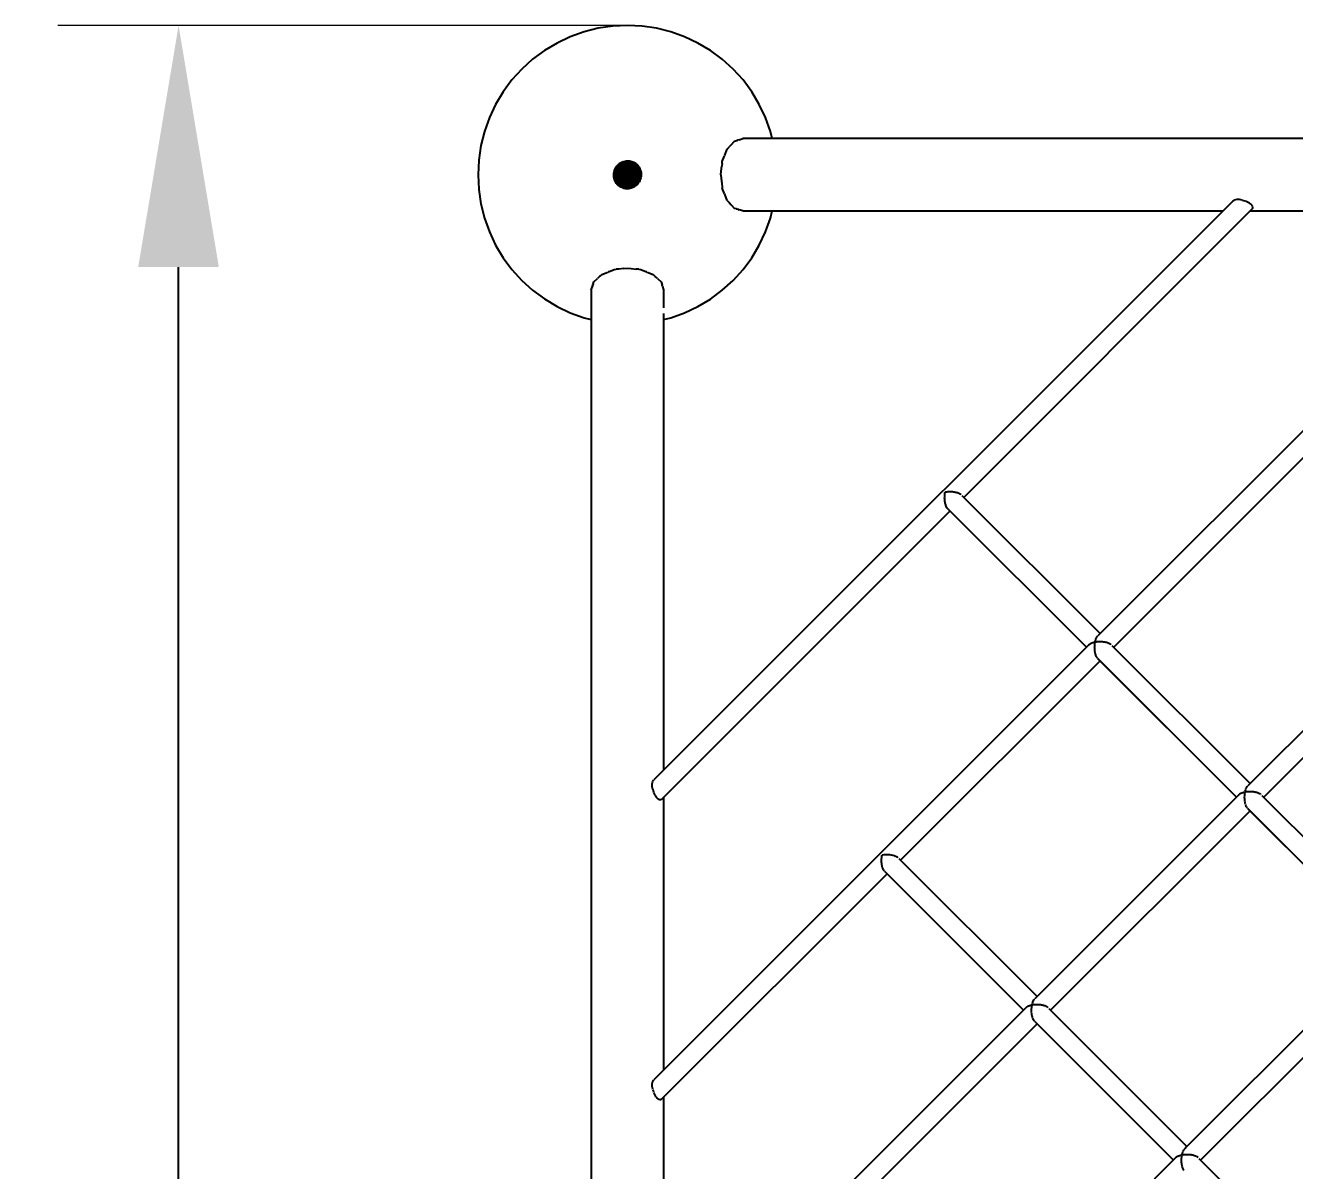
# Model space of a CAD drawing. Header units: millimetres. Extents: x -4086 to 3652, y -3941 to 3614.
# Drawn here: x -2060 to -1010, y 1172 to 2119 of the extents above; entities that cross this region are included whole.
import ezdxf

# ---------------------------------------------------------------- set-up
doc = ezdxf.new("R2010")
doc.units = ezdxf.units.MM
doc.layers.add('DIKOM_ОБЪЕКТ', color=7, linetype='Continuous')
doc.layers.add('DIKOM_РАЗМЕР_ОБЪЕКТА', color=7, linetype='Continuous')
doc.styles.add('style1', font='arialbd.ttf', dxfattribs={"width": 0.8})
doc.dimstyles.new('1-50', dxfattribs={"dimtxt": 300, "dimasz": 200, "dimexe": 100, "dimexo": 0, "dimgap": 100, "dimtad": 1, "dimtxsty": 'style1', "dimcen": 200, "dimclrd": 7, "dimclre": 7, "dimclrt": 7, "dimadec": 1, "dimazin": 2, "dimtfac": 1, "dimtmove": 0, "dimatfit": 2, "dimfxl": 0, "dimlwd": 25, "dimlwe": 18, "dimarcsym": 0})

# ---------------------------------------------------------------- blocks, each defined once
blk = doc.blocks.new('*D0')
at = {"layer": 'Defpoints', "color": 0, "transparency": 16777216}
for p in [(-1933, 2119.3), (-1561.7, 2119.3), (-1561.8, -1719.3)]:
    blk.add_point(p, dxfattribs=at)
at = {"layer": 'DIKOM_РАЗМЕР_ОБЪЕКТА', "color": 7, "lineweight": 18, "transparency": 16777216}
for p, q in [((-1561.7, 2119.3), (-2033, 2119.3)), ((-1561.8, -1719.3), (-2033, -1719.3))]:
    blk.add_line(p, q, dxfattribs=at)
at = {"layer": 'DIKOM_РАЗМЕР_ОБЪЕКТА', "color": 7, "lineweight": 25, "transparency": 16777216}
blk.add_line((-1933, -1519.3), (-1933, 1919.3), dxfattribs=at)
at = {"layer": 'DIKOM_РАЗМЕР_ОБЪЕКТА', "color": 7, "transparency": 16777216}
for points in [[(-1966.4, 1919.3), (-1899.7, 1919.3), (-1933, 2119.3)], [(-1966.4, -1519.3), (-1899.7, -1519.3), (-1933, -1719.3)]]:
    blk.add_solid(points, dxfattribs=at)
at = {"layer": 'DIKOM_РАЗМЕР_ОБЪЕКТА', "color": 7, "transparency": 16777216, "insert": (-2186.3, 199.7), "char_height": 300, "attachment_point": 5, "rotation": 90, "style": 'style1'}
blk.add_mtext('{\\fArial|b0|i0|c204|p34;3850}', dxfattribs=at)

msp = doc.modelspace()

# ---------------------------------------------------------------- linework, layer by layer
at = {"layer": 'DIKOM_ОБЪЕКТ', "color": 7, "linetype": 'Continuous'}
for p, q in [((-1597.574, 2114.022), (-1608.998, 2109.934)), ((-1585.805, 2116.969), (-1597.574, 2114.022)), ((-1573.803, 2118.749), (-1585.805, 2116.969)), ((-1561.685, 2119.344), (-1573.803, 2118.749)), ((-1549.567, 2118.748), (-1561.685, 2119.344)), ((-1537.565, 2116.968), (-1549.567, 2118.748)), ((-1525.796, 2114.02), (-1537.565, 2116.968)), ((-1514.372, 2109.932), (-1525.796, 2114.02)), ((-1619.966, 2104.747), (-1630.373, 2098.509)), ((-1608.998, 2109.934), (-1619.966, 2104.747)), ((-1503.404, 2104.744), (-1514.372, 2109.932)), ((-1492.997, 2098.506), (-1503.404, 2104.744)), ((-1640.119, 2091.282), (-1649.109, 2083.134)), ((-1630.373, 2098.509), (-1640.119, 2091.282)), ((-1483.252, 2091.279), (-1492.997, 2098.506)), ((-1474.262, 2083.131), (-1483.252, 2091.279)), ((-1649.109, 2083.134), (-1657.257, 2074.144)), ((-1466.115, 2074.141), (-1474.262, 2083.131)), ((-1657.257, 2074.144), (-1664.485, 2064.399)), ((-1458.888, 2064.394), (-1466.115, 2074.141)), ((-1664.485, 2064.399), (-1670.723, 2053.993)), ((-1452.65, 2053.988), (-1458.888, 2064.394)), ((-1670.723, 2053.993), (-1675.91, 2043.025)), ((-1447.463, 2043.019), (-1452.65, 2053.988)), ((-1675.91, 2043.025), (-1679.998, 2031.601)), ((-1443.376, 2031.596), (-1447.463, 2043.019)), ((-1679.998, 2031.601), (-1682.947, 2019.832)), ((-1441.878, 2025.618), (-1443.376, 2031.596)), ((-1682.947, 2019.832), (-1684.727, 2007.83)), ((-1481.193, 2011.874), (-1479.205, 2016.858)), ((-1479.205, 2016.858), (-1477.906, 2018.264)), ((-1477.903, 2018.268), (-1477.438, 2018.718)), ((-1476.332, 2019.95), (-1477.438, 2018.718)), ((-1475.82, 2020.52), (-1476.332, 2019.95)), ((-1475.81, 2020.532), (-1473.049, 2023.519)), ((-1473.049, 2023.519), (-1471.452, 2024.021)), ((-1471.354, 2024.049), (-1470.532, 2024.287)), ((-1469.214, 2024.724), (-1470.532, 2024.287)), ((-1469.22, 2024.722), (-1466.364, 2025.619)), ((114.173, 2025.584), (-1466.364, 2025.619)), ((-1684.727, 2007.83), (-1685.323, 1995.712)), ((-1568.423, 2005.785), (-1561.69, 1995.71)), ((-1568.423, 2005.785), (-1561.69, 1995.71)), ((-1567.403, 2006.397), (-1561.69, 1995.71)), ((-1567.403, 2006.397), (-1561.69, 1995.71)), ((-1566.328, 2006.905), (-1561.69, 1995.71)), ((-1566.328, 2006.905), (-1561.69, 1995.71)), ((-1565.208, 2007.305), (-1561.69, 1995.71)), ((-1565.208, 2007.305), (-1561.69, 1995.71)), ((-1564.054, 2007.594), (-1561.69, 1995.71)), ((-1564.054, 2007.594), (-1561.69, 1995.71)), ((-1562.878, 2007.769), (-1561.69, 1995.71)), ((-1562.878, 2007.769), (-1561.69, 1995.71)), ((-1561.69, 2007.827), (-1561.69, 1995.71)), ((-1561.69, 2007.827), (-1561.69, 1995.71)), ((-1560.502, 2007.769), (-1561.69, 1995.71)), ((-1560.502, 2007.769), (-1561.69, 1995.71)), ((-1559.326, 2007.594), (-1561.69, 1995.71)), ((-1559.326, 2007.594), (-1561.69, 1995.71)), ((-1558.172, 2007.305), (-1561.69, 1995.71)), ((-1558.172, 2007.305), (-1561.69, 1995.71)), ((-1557.053, 2006.905), (-1561.69, 1995.71)), ((-1557.053, 2006.905), (-1561.69, 1995.71)), ((-1555.977, 2006.397), (-1561.69, 1995.71)), ((-1555.977, 2006.397), (-1561.69, 1995.71)), ((-1554.958, 2005.785), (-1561.69, 1995.71)), ((-1554.958, 2005.785), (-1561.69, 1995.71)), ((-1483.447, 2005.017), (-1483.25, 2006.717)), ((-1483.25, 2006.717), (-1481.368, 2011.436)), ((-1481.255, 2011.707), (-1481.363, 2011.448)), ((-1685.323, 1995.712), (-1684.728, 1983.594)), ((-1573.809, 1995.71), (-1561.69, 1995.71)), ((-1573.809, 1995.71), (-1561.69, 1995.71)), ((-1561.69, 1995.71), (-1573.803, 1995.71)), ((-1561.69, 1995.71), (-1573.803, 1995.71)), ((-1573.75, 1996.897), (-1561.69, 1995.71)), ((-1573.75, 1996.897), (-1561.69, 1995.71)), ((-1573.75, 1994.522), (-1561.69, 1995.71)), ((-1573.75, 1994.522), (-1561.69, 1995.71)), ((-1573.576, 1998.074), (-1561.69, 1995.71)), ((-1573.576, 1998.074), (-1561.69, 1995.71)), ((-1573.576, 1993.345), (-1561.69, 1995.71)), ((-1573.576, 1993.345), (-1561.69, 1995.71)), ((-1573.287, 1999.227), (-1561.69, 1995.71)), ((-1573.287, 1999.227), (-1561.69, 1995.71)), ((-1573.287, 1992.191), (-1561.69, 1995.71)), ((-1573.287, 1992.191), (-1561.69, 1995.71)), ((-1572.887, 1991.072), (-1561.69, 1995.71)), ((-1572.887, 1991.072), (-1561.69, 1995.71)), ((-1572.886, 2000.347), (-1561.69, 1995.71)), ((-1572.886, 2000.347), (-1561.69, 1995.71)), ((-1572.378, 2001.422), (-1561.69, 1995.71)), ((-1572.378, 2001.422), (-1561.69, 1995.71)), ((-1572.378, 1989.997), (-1561.69, 1995.71)), ((-1572.378, 1989.997), (-1561.69, 1995.71)), ((-1571.766, 2002.442), (-1561.69, 1995.71)), ((-1571.766, 2002.442), (-1561.69, 1995.71)), ((-1571.766, 1988.976), (-1561.69, 1995.71)), ((-1571.766, 1988.976), (-1561.69, 1995.71)), ((-1571.058, 2003.397), (-1561.69, 1995.71)), ((-1571.058, 2003.397), (-1561.69, 1995.71)), ((-1571.058, 1988.021), (-1561.69, 1995.71)), ((-1571.058, 1988.021), (-1561.69, 1995.71)), ((-1570.259, 2004.278), (-1561.69, 1995.71)), ((-1570.259, 2004.278), (-1561.69, 1995.71)), ((-1570.259, 1987.14), (-1561.69, 1995.71)), ((-1570.259, 1987.14), (-1561.69, 1995.71)), ((-1569.378, 2005.077), (-1561.69, 1995.71)), ((-1569.378, 2005.077), (-1561.69, 1995.71)), ((-1569.378, 1986.342), (-1561.69, 1995.71)), ((-1569.378, 1986.342), (-1561.69, 1995.71)), ((-1568.423, 1985.633), (-1561.69, 1995.71)), ((-1568.423, 1985.633), (-1561.69, 1995.71)), ((-1567.403, 1985.022), (-1561.69, 1995.71)), ((-1567.403, 1985.022), (-1561.69, 1995.71)), ((-1566.328, 1984.514), (-1561.69, 1995.71)), ((-1566.328, 1984.514), (-1561.69, 1995.71)), ((-1565.208, 1984.113), (-1561.69, 1995.71)), ((-1565.208, 1984.113), (-1561.69, 1995.71)), ((-1564.055, 1983.824), (-1561.69, 1995.71)), ((-1564.055, 1983.824), (-1561.69, 1995.71)), ((-1562.879, 1983.649), (-1561.69, 1995.71)), ((-1562.879, 1983.649), (-1561.69, 1995.71)), ((-1561.691, 1983.591), (-1561.69, 1995.71)), ((-1561.691, 1983.591), (-1561.69, 1995.71)), ((-1554.002, 2005.077), (-1561.69, 1995.71)), ((-1554.002, 2005.077), (-1561.69, 1995.71)), ((-1553.121, 2004.278), (-1561.69, 1995.71)), ((-1553.121, 2004.278), (-1561.69, 1995.71)), ((-1552.322, 2003.397), (-1561.69, 1995.71)), ((-1552.322, 2003.397), (-1561.69, 1995.71)), ((-1551.614, 2002.442), (-1561.69, 1995.71)), ((-1551.614, 2002.442), (-1561.69, 1995.71)), ((-1551.003, 2001.422), (-1561.69, 1995.71)), ((-1551.003, 2001.422), (-1561.69, 1995.71)), ((-1550.494, 2000.346), (-1561.69, 1995.71)), ((-1550.494, 2000.346), (-1561.69, 1995.71)), ((-1550.093, 1999.227), (-1561.69, 1995.71)), ((-1550.093, 1999.227), (-1561.69, 1995.71)), ((-1549.805, 1998.073), (-1561.69, 1995.71)), ((-1549.805, 1998.073), (-1561.69, 1995.71)), ((-1549.631, 1996.896), (-1561.69, 1995.71)), ((-1549.631, 1996.896), (-1561.69, 1995.71)), ((-1560.503, 1983.649), (-1561.69, 1995.71)), ((-1560.503, 1983.649), (-1561.69, 1995.71)), ((-1559.327, 1983.824), (-1561.69, 1995.71)), ((-1559.327, 1983.824), (-1561.69, 1995.71)), ((-1558.173, 1984.113), (-1561.69, 1995.71)), ((-1558.173, 1984.113), (-1561.69, 1995.71)), ((-1557.053, 1984.513), (-1561.69, 1995.71)), ((-1557.053, 1984.513), (-1561.69, 1995.71)), ((-1555.978, 1985.022), (-1561.69, 1995.71)), ((-1555.978, 1985.022), (-1561.69, 1995.71)), ((-1554.958, 1985.633), (-1561.69, 1995.71)), ((-1554.958, 1985.633), (-1561.69, 1995.71)), ((-1554.003, 1986.342), (-1561.69, 1995.71)), ((-1554.003, 1986.342), (-1561.69, 1995.71)), ((-1553.121, 1987.14), (-1561.69, 1995.71)), ((-1553.121, 1987.14), (-1561.69, 1995.71)), ((-1552.322, 1988.021), (-1561.69, 1995.71)), ((-1552.322, 1988.021), (-1561.69, 1995.71)), ((-1551.614, 1988.976), (-1561.69, 1995.71)), ((-1551.614, 1988.976), (-1561.69, 1995.71)), ((-1551.003, 1989.996), (-1561.69, 1995.71)), ((-1551.003, 1989.996), (-1561.69, 1995.71)), ((-1550.495, 1991.072), (-1561.69, 1995.71)), ((-1550.495, 1991.072), (-1561.69, 1995.71)), ((-1550.094, 1992.191), (-1561.69, 1995.71)), ((-1550.094, 1992.191), (-1561.69, 1995.71)), ((-1549.805, 1993.344), (-1561.69, 1995.71)), ((-1549.805, 1993.344), (-1561.69, 1995.71)), ((-1549.631, 1994.521), (-1561.69, 1995.71)), ((-1549.631, 1994.521), (-1561.69, 1995.71)), ((-1549.572, 1995.709), (-1561.69, 1995.71)), ((-1549.572, 1995.709), (-1561.69, 1995.71)), ((-1484.525, 1995.708), (-1484.182, 1998.664)), ((-1484.525, 1995.708), (-1484.182, 1992.75)), ((-1484.181, 1998.674), (-1483.61, 2002.899)), ((-1483.559, 2003.333), (-1483.61, 2002.899)), ((-1483.447, 2005.011), (-1483.551, 2003.403)), ((-1484.182, 1992.749), (-1483.61, 1988.516)), ((-1483.61, 1988.514), (-1483.551, 1988.012)), ((-1483.544, 1987.91), (-1483.447, 1986.402)), ((-1483.447, 1986.401), (-1483.25, 1984.697)), ((-1481.369, 1979.979), (-1483.25, 1984.697)), ((-1684.728, 1983.594), (-1682.948, 1971.591)), ((-1060.992, 1973.861), (-1539.87, 1495.003)), ((-1481.367, 1979.975), (-1481.256, 1979.708)), ((-1479.207, 1974.557), (-1481.194, 1979.541)), ((-1479.207, 1974.557), (-1477.906, 1973.149)), ((-812.835, 1973.855), (-1170.733, 1615.974)), ((-1060.485, 1974.248), (-1060.992, 1973.861)), ((-1059.86, 1974.547), (-1060.458, 1974.269)), ((-1058.755, 1975.011), (-1059.723, 1974.628)), ((-1057.67, 1975.263), (-1058.705, 1975.029)), ((-1056.538, 1975.352), (-1057.619, 1975.274)), ((-1055.386, 1975.275), (-1056.486, 1975.355)), ((-1054.238, 1975.035), (-1055.334, 1975.271)), ((-1053.122, 1974.638), (-1054.188, 1975.024)), ((-1051.875, 1974.276), (-1052.934, 1974.547)), ((-1050.615, 1973.87), (-1051.82, 1974.262)), ((-1049.406, 1973.392), (-1050.562, 1973.853)), ((-1682.948, 1971.591), (-1680, 1959.823)), ((-1477.905, 1973.148), (-1477.439, 1972.696)), ((-1477.439, 1972.696), (-1475.812, 1970.884)), ((-1475.812, 1970.884), (-1473.05, 1967.895)), ((-1471.454, 1967.394), (-1473.05, 1967.895)), ((-1471.465, 1967.397), (-1470.534, 1967.127)), ((-1469.918, 1966.923), (-1470.533, 1967.127)), ((-1469.918, 1966.923), (-1469.222, 1966.692)), ((-1466.365, 1965.795), (-1469.219, 1966.692)), ((-1466.365, 1965.795), (-1069.067, 1965.786)), ((-1443.377, 1959.817), (-1441.88, 1965.795)), ((-1044.573, 1967.72), (-1283.526, 1728.776)), ((-1044.573, 1967.72), (-1283.526, 1728.776)), ((-1048.277, 1972.853), (-1049.357, 1973.372)), ((-1047.252, 1972.264), (-1048.232, 1972.83)), ((-1046.353, 1971.639), (-1047.211, 1972.24)), ((-1046.506, 1965.786), (-820.909, 1965.781)), ((-1045.602, 1970.992), (-1046.318, 1971.614)), ((-1045.015, 1970.337), (-1045.573, 1970.967)), ((-1044.604, 1969.69), (-1044.992, 1970.312)), ((-1044.379, 1969.064), (-1044.588, 1969.664)), ((-1044.503, 1967.931), (-1044.344, 1968.449)), ((-1044.345, 1968.473), (-1044.37, 1969.038)), ((-1680, 1959.823), (-1675.913, 1948.399)), ((-1447.465, 1948.393), (-1443.377, 1959.817)), ((-1675.913, 1948.399), (-1670.725, 1937.431)), ((-1452.652, 1937.426), (-1447.465, 1948.393)), ((-1670.725, 1937.431), (-1664.488, 1927.024)), ((-1458.89, 1927.019), (-1452.652, 1937.426)), ((-1664.488, 1927.024), (-1657.26, 1917.278)), ((-1466.118, 1917.274), (-1458.89, 1927.019)), ((-1657.26, 1917.278), (-1649.113, 1908.287)), ((-1584.703, 1911.458), (-1586.495, 1909.85)), ((-1584.257, 1911.918), (-1584.703, 1911.458)), ((-1584.249, 1911.925), (-1582.842, 1913.225)), ((-1582.842, 1913.225), (-1577.859, 1915.213)), ((-1577.429, 1915.384), (-1577.691, 1915.275)), ((-1577.417, 1915.389), (-1572.702, 1917.269)), ((-1572.702, 1917.269), (-1571.004, 1917.466)), ((-1569.489, 1917.563), (-1571.005, 1917.466)), ((-1568.883, 1917.629), (-1569.388, 1917.57)), ((-1564.641, 1918.203), (-1568.883, 1917.629)), ((-1564.64, 1918.204), (-1561.691, 1918.544)), ((-1561.691, 1918.544), (-1558.742, 1918.203)), ((-1558.757, 1918.205), (-1554.5, 1917.629)), ((-1553.996, 1917.57), (-1554.5, 1917.629)), ((-1552.38, 1917.466), (-1553.996, 1917.57)), ((-1552.38, 1917.466), (-1550.681, 1917.269)), ((-1550.681, 1917.269), (-1545.966, 1915.388)), ((-1545.692, 1915.274), (-1545.971, 1915.391)), ((-1545.523, 1915.212), (-1540.541, 1913.225)), ((-1540.541, 1913.225), (-1539.134, 1911.925)), ((-1539.135, 1911.926), (-1538.68, 1911.457)), ((-1537.449, 1910.351), (-1538.68, 1911.457)), ((-1474.267, 1908.284), (-1466.118, 1917.274)), ((-1649.113, 1908.287), (-1640.123, 1900.139)), ((-1591.603, 1900.385), (-1591.664, 319.818)), ((-1591.603, 1900.385), (-1590.706, 1903.238)), ((-1590.475, 1903.938), (-1590.708, 1903.232)), ((-1590.475, 1903.938), (-1590.271, 1904.553)), ((-1590.01, 1905.455), (-1590.271, 1904.554)), ((-1590.004, 1905.475), (-1589.503, 1907.069)), ((-1589.503, 1907.069), (-1586.515, 1909.831)), ((-1536.87, 1909.832), (-1537.449, 1910.351)), ((-1536.866, 1909.828), (-1533.88, 1907.069)), ((-1533.88, 1907.069), (-1533.379, 1905.475)), ((-1533.35, 1905.373), (-1533.111, 1904.552)), ((-1532.68, 1903.25), (-1533.111, 1904.552)), ((-1532.676, 1903.238), (-1531.779, 1900.384)), ((-1531.779, 1900.384), (-1531.78, 1885.59)), ((-1483.256, 1900.136), (-1474.267, 1908.284)), ((-1640.123, 1900.139), (-1630.378, 1892.912)), ((-1630.378, 1892.912), (-1619.971, 1886.674)), ((-1503.409, 1886.671), (-1493.002, 1892.909)), ((-1493.002, 1892.909), (-1483.256, 1900.136)), ((-1619.971, 1886.674), (-1609.003, 1881.486)), ((-1609.003, 1881.486), (-1597.58, 1877.399)), ((-1531.78, 1881.046), (-1531.795, 1503.078)), ((-1525.801, 1877.397), (-1514.377, 1881.484)), ((-1514.377, 1881.484), (-1503.409, 1886.671)), ((-1597.58, 1877.399), (-1591.604, 1875.902)), ((-1531.78, 1875.9), (-1525.801, 1877.397)), ((-994.442, 1769.696), (-1159.453, 1604.692)), ((-994.442, 1769.696), (-1159.453, 1604.692)), ((-1299.045, 1732.19), (-1298.927, 1732.925)), ((-1298.187, 1733.046), (-1298.924, 1732.928)), ((-1297.479, 1733.16), (-1298.187, 1733.046)), ((-1296.697, 1733.219), (-1297.462, 1733.154)), ((-1295.959, 1733.282), (-1296.697, 1733.219)), ((-1295.164, 1733.294), (-1295.943, 1733.28)), ((-1294.416, 1733.307), (-1295.164, 1733.294)), ((-1293.622, 1733.268), (-1294.399, 1733.305)), ((-1292.882, 1733.232), (-1293.622, 1733.268)), ((-1292.107, 1733.141), (-1292.864, 1733.229)), ((-1291.39, 1733.058), (-1292.107, 1733.141)), ((-1290.652, 1732.917), (-1291.372, 1733.054)), ((-1289.974, 1732.789), (-1290.652, 1732.917)), ((-1289.29, 1732.601), (-1289.956, 1732.784)), ((-1288.665, 1732.43), (-1289.29, 1732.601)), ((-1288.051, 1732.2), (-1288.648, 1732.424)), ((-1299.307, 1728.413), (-1299.293, 1729.176)), ((-1299.268, 1727.639), (-1299.304, 1728.4)), ((-1299.293, 1729.176), (-1299.279, 1729.944)), ((-1299.281, 1729.958), (-1299.218, 1730.705)), ((-1299.231, 1726.878), (-1299.268, 1727.639)), ((-1299.143, 1726.128), (-1299.229, 1726.864)), ((-1299.218, 1730.705), (-1299.153, 1731.462)), ((-1299.16, 1731.479), (-1299.045, 1732.19)), ((-1299.056, 1725.384), (-1299.143, 1726.128)), ((-1298.921, 1724.675), (-1299.053, 1725.372)), ((-1298.786, 1723.968), (-1298.921, 1724.675)), ((-1298.607, 1723.314), (-1298.783, 1723.957)), ((-1298.428, 1722.66), (-1298.607, 1723.314)), ((-1298.208, 1722.075), (-1298.423, 1722.649)), ((-1297.988, 1721.488), (-1298.208, 1722.075)), ((-1287.494, 1731.99), (-1288.051, 1732.2)), ((-1286.964, 1731.723), (-1287.478, 1731.983)), ((-1286.485, 1731.48), (-1286.964, 1731.723)), ((-1286.052, 1731.18), (-1286.471, 1731.471)), ((-1285.661, 1730.909), (-1286.052, 1731.18)), ((-1285.037, 1730.286), (-1170.733, 1615.974)), ((-1294.776, 1717.527), (-1533.73, 1478.582)), ((-1294.776, 1717.527), (-1533.73, 1478.582)), ((-1297.983, 1720.735), (-1298.156, 1720.909)), ((-1297.733, 1720.985), (-1297.983, 1721.478)), ((-1297.596, 1720.347), (-1297.983, 1720.735)), ((-1297.477, 1720.48), (-1297.733, 1720.985)), ((-1297.191, 1720.07), (-1297.471, 1720.472)), ((-1296.905, 1719.657), (-1297.191, 1720.07)), ((-1296.905, 1719.657), (-1181.982, 1604.725)), ((-1296.597, 1719.348), (-1296.899, 1719.651)), ((-1296.286, 1719.038), (-1296.597, 1719.348)), ((-1296.286, 1719.038), (-1181.982, 1604.724)), ((-881.648, 1656.894), (-1046.659, 1491.89)), ((-870.368, 1645.613), (-1035.379, 1480.609)), ((-870.368, 1645.613), (-1035.379, 1480.609)), ((-1180.187, 1606.519), (-1539.88, 1246.842)), ((-1179.83, 1606.813), (-1180.187, 1606.519)), ((-1179.614, 1606.992), (-1179.83, 1606.813)), ((-1179.01, 1607.384), (-1179.464, 1607.116)), ((-1178.736, 1607.545), (-1179.01, 1607.384)), ((-1178.555, 1607.652), (-1178.736, 1607.545)), ((-1178.004, 1607.895), (-1178.546, 1607.659)), ((-1177.68, 1608.036), (-1178.004, 1607.895)), ((-1177.463, 1608.13), (-1177.68, 1608.036)), ((-1176.835, 1608.334), (-1177.452, 1608.138)), ((-1176.468, 1608.451), (-1176.835, 1608.334)), ((-1176.22, 1608.531), (-1176.468, 1608.451)), ((-1175.529, 1608.692), (-1176.205, 1608.541)), ((-1175.126, 1608.781), (-1175.529, 1608.692)), ((-1175.207, 1605.874), (-1175.144, 1606.62)), ((-1175.144, 1606.62), (-1175.105, 1607.085)), ((-1174.853, 1608.842), (-1175.126, 1608.781)), ((-1175.105, 1607.085), (-1175.08, 1607.379)), ((-1175.086, 1607.396), (-1174.972, 1608.105)), ((-1174.972, 1608.105), (-1174.899, 1608.555)), ((-1174.899, 1608.555), (-1174.853, 1608.841)), ((-1174.851, 1608.844), (-1174.701, 1609.519)), ((-1174.112, 1608.963), (-1174.85, 1608.844)), ((-1174.701, 1609.519), (-1174.606, 1609.944)), ((-1174.606, 1609.944), (-1174.55, 1610.196)), ((-1174.539, 1610.212), (-1174.344, 1610.822)), ((-1174.344, 1610.822), (-1174.22, 1611.21)), ((-1174.22, 1611.21), (-1174.145, 1611.444)), ((-1174.138, 1611.455), (-1173.905, 1611.99)), ((-1173.694, 1609.03), (-1174.112, 1608.963)), ((-1173.905, 1611.99), (-1173.756, 1612.333)), ((-1173.756, 1612.333), (-1173.667, 1612.538)), ((-1173.404, 1609.077), (-1173.694, 1609.03)), ((-1173.661, 1612.547), (-1173.396, 1612.995)), ((-1173.396, 1612.995), (-1173.226, 1613.284)), ((-1172.625, 1609.136), (-1173.388, 1609.071)), ((-1173.226, 1613.284), (-1173.125, 1613.455)), ((-1173.118, 1613.464), (-1172.827, 1613.815)), ((-1172.827, 1613.815), (-1172.638, 1614.045)), ((-1172.188, 1609.173), (-1172.625, 1609.136)), ((-1170.733, 1615.974), (-1172.527, 1614.18)), ((-1171.883, 1609.199), (-1172.188, 1609.173)), ((-1171.091, 1609.21), (-1171.869, 1609.197)), ((-1170.65, 1609.218), (-1171.091, 1609.21)), ((-1170.338, 1609.224), (-1170.65, 1609.218)), ((-1169.551, 1609.185), (-1170.325, 1609.222)), ((-1169.115, 1609.164), (-1169.551, 1609.185)), ((-1168.803, 1609.149), (-1169.115, 1609.164)), ((-1168.036, 1609.059), (-1168.79, 1609.146)), ((-1167.614, 1609.009), (-1168.036, 1609.059)), ((-1167.31, 1608.974), (-1167.614, 1609.009)), ((-1166.582, 1608.835), (-1167.298, 1608.971)), ((-1166.183, 1608.759), (-1166.582, 1608.835)), ((-1165.894, 1608.705), (-1166.184, 1608.759)), ((-1165.22, 1608.519), (-1165.882, 1608.7)), ((-1164.853, 1608.418), (-1165.22, 1608.519)), ((-1164.585, 1608.345), (-1164.853, 1608.418)), ((-1163.981, 1608.118), (-1164.575, 1608.341)), ((-1163.655, 1607.995), (-1163.981, 1608.118)), ((-1163.414, 1607.905), (-1163.655, 1607.995)), ((-1162.893, 1607.641), (-1163.404, 1607.9)), ((-1162.613, 1607.499), (-1162.893, 1607.641)), ((-1162.405, 1607.394), (-1162.613, 1607.499)), ((-1161.98, 1607.098), (-1162.397, 1607.388)), ((-1161.751, 1606.939), (-1161.98, 1607.098)), ((-1161.583, 1606.822), (-1161.751, 1606.939)), ((-1175.233, 1604.329), (-1175.219, 1605.091)), ((-1175.216, 1604.017), (-1175.23, 1604.316)), ((-1175.219, 1605.091), (-1175.211, 1605.56)), ((-1175.194, 1603.554), (-1175.216, 1604.017)), ((-1175.211, 1605.56), (-1175.205, 1605.861)), ((-1175.158, 1602.795), (-1175.194, 1603.554)), ((-1175.121, 1602.489), (-1175.155, 1602.781)), ((-1175.069, 1602.041), (-1175.121, 1602.489)), ((-1174.982, 1601.301), (-1175.069, 1602.041)), ((-1174.927, 1601.011), (-1174.98, 1601.289)), ((-1174.847, 1600.588), (-1174.927, 1601.011)), ((-1174.713, 1599.886), (-1174.847, 1600.588)), ((-1174.639, 1599.617), (-1174.709, 1599.873)), ((-1174.532, 1599.227), (-1174.639, 1599.617)), ((-1174.354, 1598.577), (-1174.532, 1599.227)), ((-1174.263, 1598.335), (-1174.35, 1598.566)), ((-1174.133, 1597.988), (-1174.263, 1598.335)), ((-1173.914, 1597.404), (-1174.133, 1597.988)), ((-1173.808, 1597.197), (-1173.909, 1597.395)), ((-1173.657, 1596.898), (-1173.808, 1597.197)), ((-1173.403, 1596.396), (-1173.657, 1596.898)), ((-1173.284, 1596.225), (-1173.397, 1596.389)), ((-1173.116, 1595.983), (-1173.284, 1596.226)), ((-1172.832, 1595.574), (-1173.116, 1595.983)), ((-1160.964, 1606.204), (-1046.659, 1491.89)), ((-1170.702, 1593.444), (-1335.713, 1428.44)), ((-1170.702, 1593.444), (-1335.713, 1428.44)), ((-1172.831, 1595.574), (-1057.908, 1480.641)), ((-1172.212, 1594.954), (-1172.521, 1595.263)), ((-1172.213, 1594.954), (-1057.908, 1480.641)), ((-1541.365, 1490.498), (-1541.288, 1491.576)), ((-1541.284, 1491.63), (-1541.052, 1492.665)), ((-1541.04, 1492.717), (-1540.658, 1493.685)), ((-1540.557, 1493.871), (-1540.295, 1494.434)), ((-1540.278, 1494.47), (-1539.891, 1494.975)), ((-1046.659, 1491.89), (-1048.454, 1490.096)), ((-1541.281, 1489.345), (-1541.361, 1490.445)), ((-1541.034, 1488.2), (-1541.27, 1489.294)), ((-1540.63, 1487.085), (-1541.016, 1488.15)), ((-1540.272, 1485.831), (-1540.557, 1486.944)), ((-1539.863, 1484.573), (-1540.255, 1485.777)), ((-1539.382, 1483.368), (-1539.843, 1484.523)), ((-1538.841, 1482.242), (-1539.36, 1483.322)), ((-1538.25, 1481.222), (-1538.775, 1482.128)), ((-1537.625, 1480.329), (-1538.226, 1481.186)), ((-1531.795, 1480.517), (-1531.804, 1254.918)), ((-1056.114, 1482.435), (-1222.919, 1315.638)), ((-1055.756, 1482.731), (-1056.114, 1482.435)), ((-1055.398, 1483.026), (-1055.684, 1482.789)), ((-1054.935, 1483.301), (-1055.39, 1483.033)), ((-1054.482, 1483.569), (-1054.846, 1483.354)), ((-1053.929, 1483.812), (-1054.472, 1483.576)), ((-1053.39, 1484.046), (-1053.825, 1483.857)), ((-1052.76, 1484.251), (-1053.378, 1484.054)), ((-1052.147, 1484.447), (-1052.643, 1484.289)), ((-1051.454, 1484.61), (-1052.129, 1484.46)), ((-1050.778, 1484.76), (-1051.328, 1484.638)), ((-1051.159, 1480.245), (-1051.146, 1481.007)), ((-1051.142, 1481.168), (-1051.132, 1481.777)), ((-1051.134, 1481.791), (-1051.07, 1482.537)), ((-1051.057, 1482.698), (-1051.006, 1483.296)), ((-1051.011, 1483.311), (-1050.897, 1484.023)), ((-1050.872, 1484.181), (-1050.778, 1484.76)), ((-1050.778, 1484.76), (-1050.629, 1485.434)), ((-1050.041, 1484.879), (-1050.778, 1484.76)), ((-1050.595, 1485.587), (-1050.478, 1486.11)), ((-1050.466, 1486.129), (-1050.27, 1486.739)), ((-1050.226, 1486.878), (-1050.071, 1487.36)), ((-1050.064, 1487.372), (-1049.831, 1487.907)), ((-1049.329, 1484.993), (-1049.909, 1484.9)), ((-1049.778, 1488.03), (-1049.594, 1488.454)), ((-1049.587, 1488.464), (-1049.322, 1488.912)), ((-1048.551, 1485.052), (-1049.315, 1484.987)), ((-1049.26, 1489.017), (-1049.051, 1489.372)), ((-1049.044, 1489.38), (-1048.753, 1489.733)), ((-1048.684, 1489.817), (-1048.454, 1490.096)), ((-1047.809, 1485.116), (-1048.417, 1485.063)), ((-1047.019, 1485.127), (-1047.795, 1485.113)), ((-1046.264, 1485.141), (-1046.884, 1485.129)), ((-1045.479, 1485.101), (-1046.251, 1485.138)), ((-1044.729, 1485.065), (-1045.347, 1485.095)), ((-1043.964, 1484.975), (-1044.716, 1485.063)), ((-1043.236, 1484.891), (-1043.839, 1484.961)), ((-1042.51, 1484.751), (-1043.224, 1484.887)), ((-1041.82, 1484.621), (-1042.392, 1484.73)), ((-1041.148, 1484.436), (-1041.808, 1484.617)), ((-1040.511, 1484.262), (-1041.041, 1484.407)), ((-1039.909, 1484.036), (-1040.501, 1484.258)), ((-1039.339, 1483.821), (-1039.814, 1484)), ((-1038.821, 1483.559), (-1039.33, 1483.817)), ((-1038.331, 1483.311), (-1038.741, 1483.518)), ((-1037.908, 1483.016), (-1038.323, 1483.305)), ((-1037.509, 1482.739), (-1037.841, 1482.97)), ((-1036.89, 1482.12), (-922.585, 1367.807)), ((-1536.977, 1479.584), (-1537.599, 1480.299)), ((-1536.322, 1479.003), (-1536.951, 1479.56)), ((-1535.674, 1478.598), (-1536.296, 1478.986)), ((-1535.049, 1478.381), (-1535.649, 1478.59)), ((-1534.459, 1478.355), (-1535.025, 1478.38)), ((-1533.919, 1478.52), (-1534.437, 1478.361)), ((-1051.127, 1479.627), (-1051.157, 1480.233)), ((-1051.084, 1478.711), (-1051.12, 1479.468)), ((-1051.012, 1478.108), (-1051.081, 1478.697)), ((-1050.909, 1477.218), (-1050.995, 1477.956)), ((-1050.8, 1476.645), (-1050.906, 1477.206)), ((-1050.64, 1475.802), (-1050.773, 1476.503)), ((-1050.493, 1475.271), (-1050.636, 1475.79)), ((-1050.404, 1473.137), (-1050.614, 1473.347)), ((-1050.101, 1474.017), (-1050.276, 1474.483)), ((-1049.84, 1473.321), (-1050.058, 1473.903)), ((-1049.632, 1472.912), (-1049.835, 1473.313)), ((-1049.329, 1472.313), (-1049.583, 1472.814)), ((-1049.096, 1471.978), (-1049.323, 1472.305)), ((-1048.758, 1471.491), (-1049.041, 1471.899)), ((-1048.758, 1471.49), (-933.834, 1356.558)), ((-1048.139, 1470.871), (-1048.31, 1471.043)), ((-1048.139, 1470.87), (-933.834, 1356.558)), ((-1046.628, 1469.36), (-1211.639, 1304.356)), ((-1046.628, 1469.36), (-1211.639, 1304.356)), ((-1351.493, 1428.077), (-1351.473, 1429.187)), ((-1351.471, 1427.647), (-1351.491, 1428.064)), ((-1351.473, 1429.187), (-1351.465, 1429.608)), ((-1351.468, 1429.622), (-1351.375, 1430.711)), ((-1351.375, 1430.711), (-1351.34, 1431.127)), ((-1351.346, 1431.144), (-1351.179, 1432.184)), ((-1351.179, 1432.184), (-1351.113, 1432.589)), ((-1350.705, 1432.657), (-1351.111, 1432.591)), ((-1349.666, 1432.825), (-1350.705, 1432.657)), ((-1349.228, 1432.854), (-1349.648, 1432.819)), ((-1348.146, 1432.946), (-1349.228, 1432.854)), ((-1347.7, 1432.952), (-1348.129, 1432.945)), ((-1346.603, 1432.972), (-1347.7, 1432.952)), ((-1346.158, 1432.948), (-1346.585, 1432.969)), ((-1345.069, 1432.897), (-1346.158, 1432.948)), ((-1344.633, 1432.845), (-1345.05, 1432.894)), ((-1343.578, 1432.723), (-1344.633, 1432.845)), ((-1343.161, 1432.643), (-1343.558, 1432.718)), ((-1342.162, 1432.453), (-1343.161, 1432.643)), ((-1341.775, 1432.347), (-1342.142, 1432.447)), ((-1340.853, 1432.095), (-1341.775, 1432.347)), ((-1340.506, 1431.965), (-1340.835, 1432.088)), ((-1339.682, 1431.655), (-1340.506, 1431.965)), ((-1339.381, 1431.503), (-1339.664, 1431.647)), ((-1338.673, 1431.145), (-1339.381, 1431.503)), ((-1338.426, 1430.974), (-1338.657, 1431.136)), ((-1337.849, 1430.573), (-1338.426, 1430.974)), ((-1337.224, 1429.951), (-1222.919, 1315.638)), ((-1351.417, 1426.541), (-1351.471, 1427.647)), ((-1351.368, 1426.125), (-1351.415, 1426.529)), ((-1351.244, 1425.05), (-1351.368, 1426.125)), ((-1351.168, 1424.654), (-1351.24, 1425.037)), ((-1350.974, 1423.633), (-1351.168, 1424.654)), ((-1350.873, 1423.269), (-1350.97, 1423.621)), ((-1350.614, 1422.323), (-1350.873, 1423.269)), ((-1350.492, 1421.999), (-1350.61, 1422.313)), ((-1350.173, 1421.151), (-1350.492, 1421.999)), ((-1350.032, 1420.873), (-1350.169, 1421.143)), ((-1349.663, 1420.144), (-1350.032, 1420.873)), ((-1349.504, 1419.916), (-1349.656, 1420.135)), ((-1349.091, 1419.32), (-1349.504, 1419.916)), ((-1349.092, 1419.32), (-1234.168, 1304.389)), ((-1346.962, 1417.191), (-1533.739, 1230.422)), ((-1346.962, 1417.191), (-1533.739, 1230.422)), ((-933.834, 1356.558), (-1098.845, 1191.554)), ((-922.554, 1345.277), (-1087.565, 1180.273)), ((-922.554, 1345.277), (-1087.565, 1180.273)), ((-1225.848, 1312.211), (-1225.49, 1312.816)), ((-1225.438, 1312.903), (-1225.31, 1313.12)), ((-1225.304, 1313.128), (-1224.911, 1313.604)), ((-1224.854, 1313.673), (-1224.713, 1313.843)), ((-1222.919, 1315.637), (-1224.713, 1313.844)), ((-1232.374, 1306.184), (-1539.89, 998.681)), ((-1232.139, 1306.377), (-1232.374, 1306.184)), ((-1231.835, 1306.627), (-1232.139, 1306.377)), ((-1231.658, 1306.773), (-1231.835, 1306.627)), ((-1231.352, 1306.956), (-1231.651, 1306.78)), ((-1230.968, 1307.183), (-1231.352, 1306.956)), ((-1230.742, 1307.317), (-1230.968, 1307.183)), ((-1230.376, 1307.478), (-1230.732, 1307.323)), ((-1229.92, 1307.676), (-1230.376, 1307.478)), ((-1229.65, 1307.795), (-1229.92, 1307.676)), ((-1229.233, 1307.931), (-1229.638, 1307.801)), ((-1228.716, 1308.096), (-1229.233, 1307.931)), ((-1228.407, 1308.195), (-1228.717, 1308.096)), ((-1227.946, 1308.306), (-1228.39, 1308.207)), ((-1227.382, 1308.431), (-1227.946, 1308.306)), ((-1227.419, 1303.994), (-1227.401, 1305.019)), ((-1227.399, 1303.603), (-1227.417, 1303.981)), ((-1227.398, 1305.145), (-1227.391, 1305.525)), ((-1227.394, 1305.538), (-1227.308, 1306.545)), ((-1227.344, 1302.459), (-1227.393, 1303.479)), ((-1227.038, 1308.508), (-1227.382, 1308.432)), ((-1227.299, 1302.078), (-1227.341, 1302.445)), ((-1227.297, 1306.672), (-1227.266, 1307.044)), ((-1227.169, 1300.967), (-1227.285, 1301.959)), ((-1227.272, 1307.059), (-1227.116, 1308.022)), ((-1227.096, 1308.145), (-1227.038, 1308.507)), ((-1227.038, 1308.508), (-1226.837, 1309.413)), ((-1226.553, 1308.585), (-1227.038, 1308.507)), ((-1226.809, 1309.54), (-1226.738, 1309.859)), ((-1226.726, 1309.876), (-1226.463, 1310.698)), ((-1225.953, 1308.682), (-1226.553, 1308.585)), ((-1226.426, 1310.812), (-1226.332, 1311.108)), ((-1226.325, 1311.119), (-1226.011, 1311.841)), ((-1225.967, 1311.943), (-1225.854, 1312.201)), ((-1225.59, 1308.74), (-1225.953, 1308.682)), ((-1225.072, 1308.778), (-1225.575, 1308.735)), ((-1224.451, 1308.831), (-1225.072, 1308.778)), ((-1224.069, 1308.863), (-1224.451, 1308.831)), ((-1223.544, 1308.87), (-1224.055, 1308.861)), ((-1222.915, 1308.881), (-1223.544, 1308.87)), ((-1222.524, 1308.888), (-1222.915, 1308.88)), ((-1222.002, 1308.861), (-1222.512, 1308.886)), ((-1221.379, 1308.831), (-1222.002, 1308.861)), ((-1220.989, 1308.813), (-1221.379, 1308.831)), ((-1220.48, 1308.752), (-1220.976, 1308.81)), ((-1219.876, 1308.682), (-1220.48, 1308.752)), ((-1219.497, 1308.638), (-1219.876, 1308.682)), ((-1219.012, 1308.546), (-1219.484, 1308.635)), ((-1218.442, 1308.436), (-1219.012, 1308.546)), ((-1218.081, 1308.369), (-1218.442, 1308.437)), ((-1217.632, 1308.244), (-1218.069, 1308.365)), ((-1217.106, 1308.1), (-1217.632, 1308.244)), ((-1217.419, 1310.136), (-1217.589, 1310.306)), ((-1216.771, 1308.009), (-1217.106, 1308.1)), ((-1216.37, 1307.858), (-1216.761, 1308.005)), ((-1215.901, 1307.682), (-1216.37, 1307.858)), ((-1215.6, 1307.569), (-1215.901, 1307.682)), ((-1215.254, 1307.394), (-1215.591, 1307.564)), ((-1214.851, 1307.19), (-1215.254, 1307.394)), ((-1214.592, 1307.058), (-1214.851, 1307.189)), ((-1214.309, 1306.861), (-1214.584, 1307.052)), ((-1213.981, 1306.633), (-1214.309, 1306.861)), ((-1213.769, 1306.487), (-1213.981, 1306.633)), ((-1213.15, 1305.867), (-1098.845, 1191.554)), ((-1222.888, 1293.108), (-1387.899, 1128.105)), ((-1222.888, 1293.108), (-1387.899, 1128.105)), ((-1227.1, 1300.603), (-1227.166, 1300.953)), ((-1226.9, 1299.549), (-1227.079, 1300.493)), ((-1226.807, 1299.213), (-1226.896, 1299.538)), ((-1226.54, 1298.24), (-1226.779, 1299.113)), ((-1226.427, 1297.939), (-1226.536, 1298.23)), ((-1226.1, 1297.068), (-1226.394, 1297.85)), ((-1225.968, 1296.808), (-1226.095, 1297.06)), ((-1225.589, 1296.06), (-1225.93, 1296.733)), ((-1225.441, 1295.848), (-1225.584, 1296.053)), ((-1225.018, 1295.238), (-1225.399, 1295.787)), ((-1225.018, 1295.237), (-1110.095, 1180.306)), ((-1541.374, 1242.336), (-1541.296, 1243.432)), ((-1541.291, 1241.184), (-1541.372, 1242.3)), ((-1541.293, 1243.469), (-1541.057, 1244.52)), ((-1541.044, 1240.038), (-1541.283, 1241.149)), ((-1541.049, 1244.556), (-1540.661, 1245.539)), ((-1540.639, 1238.924), (-1541.031, 1240.005)), ((-1540.566, 1245.71), (-1540.299, 1246.284)), ((-1540.288, 1246.308), (-1539.894, 1246.823)), ((-1540.282, 1237.67), (-1540.567, 1238.784)), ((-1539.872, 1236.412), (-1540.27, 1237.634)), ((-1539.392, 1235.207), (-1539.859, 1236.378)), ((-1538.85, 1234.081), (-1539.377, 1235.175)), ((-1538.26, 1233.06), (-1538.834, 1234.053)), ((-1537.752, 1232.336), (-1538.243, 1233.036)), ((-1537.634, 1232.168), (-1537.752, 1232.336)), ((-1536.987, 1231.422), (-1537.616, 1232.147)), ((-1536.331, 1230.841), (-1536.968, 1231.406)), ((-1535.684, 1230.438), (-1536.314, 1230.83)), ((-1535.058, 1230.22), (-1535.666, 1230.432)), ((-1534.469, 1230.194), (-1535.042, 1230.219)), ((-1533.928, 1230.359), (-1534.454, 1230.198)), ((-1531.805, 1232.356), (-1531.814, 1006.756)), ((-1102.651, 1185.793), (-1102.452, 1186.418)), ((-1102.402, 1186.574), (-1102.258, 1187.024)), ((-1102.251, 1187.036), (-1102.012, 1187.586)), ((-1101.953, 1187.722), (-1101.781, 1188.118)), ((-1101.774, 1188.128), (-1101.5, 1188.59)), ((-1101.434, 1188.703), (-1101.237, 1189.037)), ((-1101.23, 1189.045), (-1100.929, 1189.409)), ((-1100.857, 1189.497), (-1100.639, 1189.76)), ((-1098.845, 1191.554), (-1100.639, 1189.76)), ((-1108.3, 1182.1), (-1276.9, 1013.507)), ((-1108.041, 1182.313), (-1108.3, 1182.1)), ((-1107.585, 1182.691), (-1107.942, 1182.395)), ((-1107.248, 1182.892), (-1107.577, 1182.697)), ((-1106.668, 1183.234), (-1107.124, 1182.964)), ((-1106.266, 1183.411), (-1106.659, 1183.24)), ((-1105.576, 1183.711), (-1106.12, 1183.474)), ((-1105.117, 1183.861), (-1105.564, 1183.718)), ((-1104.333, 1184.111), (-1104.954, 1183.913)), ((-1103.828, 1184.231), (-1104.317, 1184.122)), ((-1102.966, 1184.425), (-1103.651, 1184.271)), ((-1103.345, 1179.91), (-1103.332, 1180.677)), ((-1103.317, 1179.344), (-1103.343, 1179.897)), ((-1103.332, 1180.677), (-1103.328, 1180.884)), ((-1103.328, 1180.884), (-1103.318, 1181.441)), ((-1103.32, 1181.455), (-1103.256, 1182.209)), ((-1103.306, 1179.136), (-1103.317, 1179.344)), ((-1103.27, 1178.375), (-1103.306, 1179.136)), ((-1103.205, 1177.825), (-1103.267, 1178.362)), ((-1103.256, 1182.21), (-1103.239, 1182.41)), ((-1103.239, 1182.41), (-1103.192, 1182.961)), ((-1103.181, 1177.621), (-1103.205, 1177.825)), ((-1103.198, 1182.976), (-1103.08, 1183.699)), ((-1103.095, 1176.883), (-1103.181, 1177.621)), ((-1102.996, 1176.362), (-1103.092, 1176.87)), ((-1103.049, 1183.892), (-1102.963, 1184.423)), ((-1102.958, 1176.165), (-1102.996, 1176.362)), ((-1102.966, 1184.426), (-1102.811, 1185.112)), ((-1102.432, 1184.509), (-1102.963, 1184.422)), ((-1102.826, 1175.465), (-1102.958, 1176.165)), ((-1102.772, 1185.286), (-1102.663, 1185.776)), ((-1101.517, 1184.657), (-1102.24, 1184.54)), ((-1100.948, 1184.698), (-1101.501, 1184.651)), ((-1099.995, 1184.779), (-1100.755, 1184.716)), ((-1099.42, 1184.788), (-1099.982, 1184.777)), ((-1098.451, 1184.804), (-1099.226, 1184.791)), ((-1097.878, 1184.776), (-1098.438, 1184.803)), ((-1096.915, 1184.729), (-1097.688, 1184.767)), ((-1096.357, 1184.663), (-1096.903, 1184.726)), ((-1095.423, 1184.555), (-1096.176, 1184.642)), ((-1094.893, 1184.453), (-1095.41, 1184.552)), ((-1094.007, 1184.285), (-1094.722, 1184.42)), ((-1093.516, 1184.15), (-1093.995, 1184.281)), ((-1092.698, 1183.926), (-1093.36, 1184.107)), ((-1092.259, 1183.76), (-1092.687, 1183.921)), ((-1091.526, 1183.486), (-1092.119, 1183.709)), ((-1091.148, 1183.294), (-1091.517, 1183.481)), ((-1090.518, 1182.974), (-1091.029, 1183.234)), ((-1090.209, 1182.76), (-1090.51, 1182.969)), ((-1089.695, 1182.403), (-1090.112, 1182.692)), ((-1089.076, 1181.783), (-974.772, 1067.471)), ((-1102.694, 1174.985), (-1102.822, 1175.454)), ((-1102.467, 1174.157), (-1102.644, 1174.802)), ((-1102.305, 1173.727), (-1102.463, 1174.147)), ((-1102.027, 1172.986), (-1102.244, 1173.563)), ((-1101.839, 1172.615), (-1102.021, 1172.977)), ((-1101.515, 1171.976), (-1101.767, 1172.473)), ((-1101.305, 1171.675), (-1101.51, 1171.969))]:
    msp.add_line(p, q, dxfattribs=at)

# ---------------------------------------------------------------- dimensions: what is measured, and where the dimension line sits
at = {"layer": 'DIKOM_РАЗМЕР_ОБЪЕКТА'}
dim = msp.add_linear_dim(base=(-1933.028, 2119.344), p1=(-1561.769, -1719.325), p2=(-1561.685, 2119.344), angle=90, text='{\\fArial|b0|i0|c204|p34;3850}', dimstyle='1-50', dxfattribs=at)
dim.commit()
dim.dimension.update_dxf_attribs({"geometry": '*D0', "text_midpoint": (-1933.028, 199.712), "dimtype": 160})

doc.saveas('drawing.dxf')
